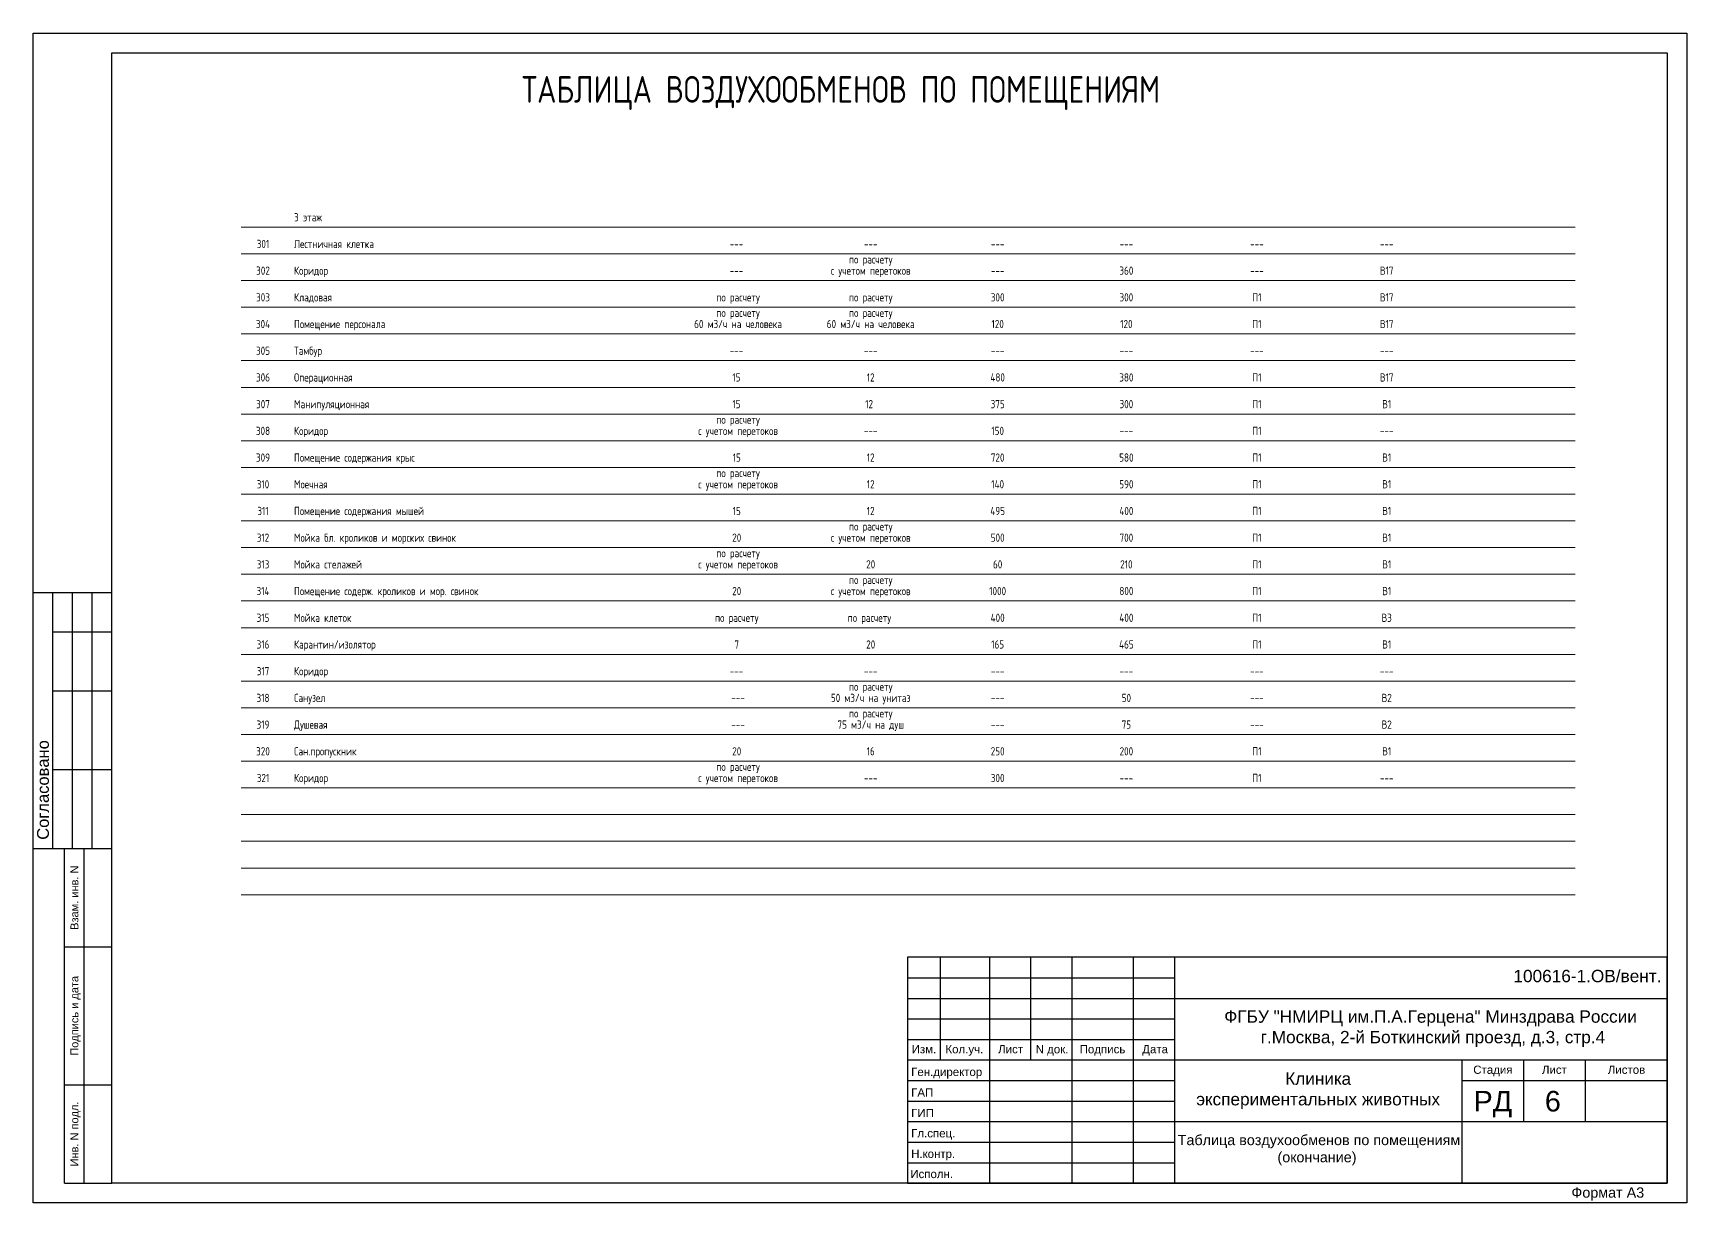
# Model space of a CAD drawing. Header units: millimetres. Extents: x -285783 to 224003, y -270247 to -22062.
# Drawn here: x -36164 to 4104, y -50537 to -22062 of the extents above; entities that cross this region are included whole.
import ezdxf
from ezdxf.enums import TextEntityAlignment as Align

# ---------------------------------------------------------------- set-up
doc = ezdxf.new("R2010")
doc.units = ezdxf.units.MM
for name, color, linetype, lineweight in [('12 текст рамки', 7, 'Continuous', 30), ('13 рамка', 7, 'Continuous', 30), ('A4TXT', 7, 'Continuous', 13), ('DOORS', 7, 'Continuous', 5)]:
    doc.layers.add(name, color=color, linetype=linetype, lineweight=lineweight)
doc.styles.add('SPDS', font='SPDS.shx')
doc.styles.add('РАМКА', font='arial.ttf')
doc.styles.add('ТЕКСТ', font='arial.ttf', dxfattribs={"oblique": 10, "height": 150})

msp = doc.modelspace()

# ---------------------------------------------------------------- linework, layer by layer
at = {"layer": '13 рамка'}
for p, q in [((-36164, -35676), (-34246, -35676)), ((-35685, -41908), (-35685, -35676)), ((-35205, -41908), (-35205, -35676)), ((-34726, -41908), (-34726, -35676)), ((-35685, -36635), (-34246, -36635)), ((-35685, -38073), (-34246, -38073)), ((-35685, -39991), (-34246, -39991)), ((-36164, -41908), (-34246, -41908)), ((-35397, -50058), (-35397, -41908)), ((-34918, -50058), (-34918, -41908)), ((-35397, -44305), (-34246, -44305)), ((-14875, -44558), (-14875, -50058)), ((3625, -44558), (-14875, -44558)), ((-14075, -44558), (-14075, -47058)), ((-12875, -44558), (-12875, -50058)), ((-11875, -44558), (-11875, -47058)), ((-10875, -44558), (-10875, -50058)), ((-9375, -44558), (-9375, -50058)), ((-8375, -44558), (-8375, -50058)), ((3625, -50058), (3625, -44558)), ((-14875, -45058), (-8375, -45058)), ((-14875, -45558), (3625, -45558)), ((-14875, -46058), (-8375, -46058)), ((-14875, -46558), (-8375, -46558)), ((-14875, -47058), (3625, -47058)), ((-1375, -47058), (-1375, -50058)), ((125, -47058), (125, -48558)), ((1625, -47058), (1625, -48558)), ((-35397, -47661), (-34246, -47661)), ((-14875, -47558), (-8375, -47558)), ((-1375, -47558), (3625, -47558)), ((-14875, -48058), (-8375, -48058)), ((-14875, -48058), (-8375, -48058)), ((-14875, -48558), (3625, -48558)), ((-14875, -49058), (-8375, -49058)), ((-14875, -49058), (-8375, -49058)), ((-14875, -49558), (-8375, -49558)), ((-14875, -49558), (-8375, -49558)), ((-35397, -50058), (-34246, -50058)), ((-14875, -50058), (3625, -50058)), ((-14875, -50058), (3625, -50058)), ((-14875, -50058), (3625, -50058))]:
    msp.add_line(p, q, dxfattribs=at)
for points in [[(-36164, -22062), (4104, -22062), (4104, -50537), (-36164, -50537)], [(-34246, -22541), (3625, -22541), (3625, -50058), (-34246, -50058)]]:
    msp.add_lwpolyline(points, close=True, dxfattribs=at)
at = {"layer": 'A4TXT'}
for p, q in [((-31095, -26785), (1383, -26785)), ((-31095, -33935), (1383, -33935)), ((-31095, -34585), (1383, -34585)), ((-31095, -35235), (1383, -35235)), ((-31095, -35885), (1383, -35885)), ((-31095, -36535), (1383, -36535)), ((-31095, -37185), (1383, -37185)), ((-31095, -37835), (1383, -37835)), ((-31095, -38485), (1383, -38485)), ((-31095, -39135), (1383, -39135)), ((-31095, -39785), (1383, -39785)), ((-31095, -40435), (1383, -40435)), ((-31095, -41085), (1383, -41085)), ((-31095, -41735), (1383, -41735)), ((-31095, -42385), (1383, -42385)), ((-31095, -43035), (1383, -43035))]:
    msp.add_line(p, q, dxfattribs=at)
at = {"layer": 'DOORS', "ltscale": 100}
for p, q in [((-31095, -27435), (1383, -27435)), ((-31095, -28085), (1383, -28085)), ((-31095, -28735), (1383, -28735)), ((-31095, -29385), (1383, -29385)), ((-31095, -30035), (1383, -30035)), ((-31095, -30685), (1383, -30685)), ((-31095, -31335), (1383, -31335)), ((-31095, -31985), (1383, -31985)), ((-31095, -32635), (1383, -32635)), ((-31095, -33285), (1383, -33285))]:
    msp.add_line(p, q, dxfattribs=at)

# ---------------------------------------------------------------- texts
at = {"layer": '12 текст рамки'}
for s, height, style, p in [('ТАБЛИЦА ВОЗДУХООБМЕНОВ ПО ПОМЕЩЕНИЯМ', 650, 'SPDS', (-24263, -23757)), ('100616-1.ОВ/вент.', 300, 'РАМКА', (-120, -45164))]:
    msp.add_text(s, height=height, dxfattribs=dict(at, style=style)).set_placement(p)
at = {"layer": '12 текст рамки', "color": 7, "lineweight": 15, "ltscale": 0.5, "style": 'SPDS'}
for s, p in [('3 этаж', (-29810, -26644)), ('Лестничная клетка', (-29810, -27294)), ('Коридор', (-29810, -27944)), ('Кладовая', (-29810, -28594)), ('Помещение персонала', (-29810, -29244)), ('Тамбур', (-29810, -29894)), ('Операционная', (-29810, -30544)), ('Манипуляционная', (-29810, -31194)), ('Коридор', (-29810, -31844)), ('Помещение содержания крыс', (-29810, -32494)), ('Моечная', (-29810, -33144)), ('Помещение содержания мышей', (-29810, -33794)), ('Мойка бл. кроликов и морских свинок', (-29810, -34444)), ('Мойка стелажей', (-29810, -35094)), ('Помещение содерж. кроликов и мор. свинок', (-29810, -35744)), ('Мойка клеток', (-29810, -36394)), ('Карантин/изолятор', (-29810, -37044)), ('Коридор', (-29810, -37694)), ('Санузел', (-29810, -38344)), ('Душевая', (-29810, -38994)), ('Сан.пропускник', (-29810, -39644)), ('Коридор', (-29810, -40294))]:
    msp.add_text(s, height=200, dxfattribs=at).set_placement(p)
for s, p in [('301', (-30566, -27294)), ('---', (-19038, -27294)), ('---', (-15769, -27294)), ('---', (-12678, -27294)), ('---', (-9544, -27294)), ('---', (-6366, -27294)), ('---', (-3205, -27294)), ('302', (-30566, -27944)), ('по расчету', (-15769, -27671)), ('360', (-9544, -27944)), ('В17', (-3205, -27944)), ('---', (-19038, -27944)), ('с учетом перетоков', (-15769, -27944)), ('---', (-12678, -27944)), ('---', (-6366, -27944)), ('303', (-30566, -28594)), ('по расчету', (-18999, -28594)), ('по расчету', (-15769, -28594)), ('300', (-12678, -28594)), ('300', (-9544, -28594)), ('П1', (-6366, -28594)), ('В17', (-3205, -28594)), ('по расчету', (-18999, -28971)), ('по расчету', (-15769, -28971)), ('304', (-30566, -29244)), ('60 м3/ч на человека', (-18999, -29244)), ('60 м3/ч на человека', (-15769, -29244)), ('120', (-12678, -29244)), ('120', (-9544, -29244)), ('П1', (-6366, -29244)), ('В17', (-3205, -29244)), ('305', (-30566, -29894)), ('---', (-19038, -29894)), ('---', (-15769, -29894)), ('---', (-12678, -29894)), ('---', (-9544, -29894)), ('---', (-6366, -29894)), ('---', (-3205, -29894)), ('306', (-30566, -30544)), ('15', (-19038, -30544)), ('12', (-15769, -30544)), ('480', (-12678, -30544)), ('380', (-9544, -30544)), ('П1', (-6366, -30544)), ('В17', (-3205, -30544)), ('307', (-30566, -31194)), ('15', (-19038, -31194)), ('12', (-15808, -31194)), ('375', (-12678, -31194)), ('300', (-9544, -31194)), ('П1', (-6366, -31194)), ('В1', (-3205, -31194)), ('308', (-30566, -31844)), ('с учетом перетоков', (-18999, -31844)), ('по расчету', (-18999, -31571)), ('---', (-15769, -31844)), ('150', (-12678, -31844)), ('---', (-9544, -31844)), ('П1', (-6366, -31844)), ('---', (-3205, -31844)), ('309', (-30566, -32494)), ('15', (-19031, -32494)), ('12', (-15769, -32494)), ('720', (-12678, -32494)), ('580', (-9544, -32494)), ('П1', (-6366, -32494)), ('В1', (-3205, -32494)), ('310', (-30566, -33144)), ('с учетом перетоков', (-18999, -33144)), ('по расчету', (-18999, -32871)), ('12', (-15769, -33144)), ('140', (-12678, -33144)), ('590', (-9544, -33144)), ('П1', (-6366, -33144)), ('В1', (-3205, -33144)), ('311', (-30566, -33794)), ('15', (-19031, -33794)), ('12', (-15769, -33794)), ('495', (-12678, -33794)), ('400', (-9544, -33794)), ('П1', (-6366, -33794)), ('В1', (-3205, -33794)), ('по расчету', (-15769, -34171)), ('312', (-30566, -34444)), ('20', (-19031, -34444)), ('с учетом перетоков', (-15769, -34444)), ('500', (-12678, -34444)), ('700', (-9544, -34444)), ('П1', (-6366, -34444)), ('В1', (-3205, -34444)), ('313', (-30566, -35094)), ('с учетом перетоков', (-18999, -35094)), ('по расчету', (-18999, -34821)), ('20', (-15769, -35094)), ('60', (-12678, -35094)), ('210', (-9544, -35094)), ('П1', (-6366, -35094)), ('В1', (-3205, -35094)), ('по расчету', (-15769, -35471)), ('314', (-30566, -35744)), ('20', (-19031, -35744)), ('с учетом перетоков', (-15769, -35744)), ('1000', (-12678, -35744)), ('800', (-9544, -35744)), ('П1', (-6366, -35744)), ('В1', (-3205, -35744)), ('315', (-30566, -36394)), ('400', (-12678, -36394)), ('400', (-9544, -36394)), ('П1', (-6366, -36394)), ('В3', (-3205, -36394)), ('по расчету', (-19031, -36394)), ('по расчету', (-15801, -36394)), ('316', (-30566, -37044)), ('7', (-19031, -37044)), ('20', (-15769, -37044)), ('165', (-12678, -37044)), ('465', (-9544, -37044)), ('П1', (-6366, -37044)), ('В1', (-3205, -37044)), ('317', (-30566, -37694)), ('---', (-19038, -37694)), ('---', (-15769, -37694)), ('---', (-12678, -37694)), ('---', (-9544, -37694)), ('---', (-6366, -37694)), ('---', (-3205, -37694)), ('318', (-30566, -38344)), ('50 м3/ч на унитаз', (-15769, -38344)), ('по расчету', (-15769, -38071)), ('50', (-9544, -38344)), ('В2', (-3205, -38344)), ('---', (-18999, -38344)), ('по расчету', (-15769, -38721)), ('---', (-12678, -38344)), ('---', (-6366, -38344)), ('319', (-30566, -38994)), ('---', (-18999, -38994)), ('75 м3/ч на душ', (-15769, -38994)), ('---', (-12678, -38994)), ('75', (-9544, -38994)), ('---', (-6366, -38994)), ('В2', (-3205, -38994)), ('320', (-30566, -39644)), ('20', (-19031, -39644)), ('16', (-15769, -39644)), ('250', (-12678, -39644)), ('200', (-9544, -39644)), ('П1', (-6366, -39644)), ('В1', (-3205, -39644)), ('321', (-30566, -40294)), ('с учетом перетоков', (-18999, -40294)), ('по расчету', (-18999, -40021)), ('---', (-15769, -40294)), ('300', (-12678, -40294)), ('---', (-9544, -40294)), ('П1', (-6366, -40294)), ('---', (-3205, -40294))]:
    msp.add_text(s, height=200, dxfattribs=at).set_placement(p, align=Align.CENTER)
at = {"layer": '12 текст рамки', "lineweight": 15, "style": 'ТЕКСТ'}
msp.add_text('Согласовано', height=287.63, rotation=90, dxfattribs=at).set_placement((-35924, -41698), align=Align.MIDDLE_LEFT)
for s, p in [('Взам. инв. N', (-35157, -43107)), ('Подпись и дата', (-35157, -45983)), ('Инв. N подл.', (-35157, -48859))]:
    msp.add_text(s, height=191.75, rotation=90, dxfattribs=at).set_placement(p, align=Align.MIDDLE_CENTER)
at = {"layer": '12 текст рамки', "style": 'ТЕКСТ'}
for s, p in [('РД', (-620, -48311)), ('6', (840, -48311))]:
    msp.add_text(s, height=500, dxfattribs=at).set_placement(p, align=Align.CENTER)
msp.add_text('Формат А3', height=250, dxfattribs=at).set_placement((1292, -50285), align=Align.MIDDLE_LEFT)
at = {"layer": '12 текст рамки', "insert": (-2138, -46296), "char_height": 300, "attachment_point": 5, "style": 'РАМКА'}
msp.add_mtext_dynamic_manual_height_columns('ФГБУ "НМИРЦ им.П.А.Герцена" Минздрава России\\P г.Москва, 2-й Боткинский проезд, д.3, стр.4 ', width=12195.52, gutter_width=1250, heights=[0], dxfattribs=at)
at = {"layer": '12 текст рамки', "width": 7000, "attachment_point": 5, "style": 'РАМКА'}
for s, insert, char_height in [('Клиника\\Pэкспериментальных животных', (-4875, -47808), 300), (' Таблица воздухообменов по помещениям\\P(окончание)', (-4903, -49252), 250)]:
    msp.add_mtext(s, dxfattribs=dict(at, insert=insert, char_height=char_height))
at = {"layer": '13 рамка', "style": 'ТЕКСТ'}
for s, p in [('Изм.', (-14473, -46895)), ('Кол.уч.', (-13489, -46895)), ('Лист', (-12363, -46895)), ('N док.', (-11354, -46895)), ('Подпись', (-10125, -46895)), ('Дата', (-8844, -46895)), ('Стадия', (-620, -47395)), ('Лист', (878, -47395)), ('Листов', (2634, -47395))]:
    msp.add_text(s, height=200, dxfattribs=at).set_placement(p, align=Align.CENTER)
for s, p in [('Ген.директор', (-14784, -47449)), ('ГАП', (-14784, -47949)), ('ГИП', (-14784, -48449)), ('Гл.спец.', (-14784, -48942)), ('Н.контр.', (-14784, -49442)), (' Исполн.', (-14882, -49933))]:
    msp.add_text(s, height=200, dxfattribs=at).set_placement(p)

doc.saveas('drawing.dxf')
